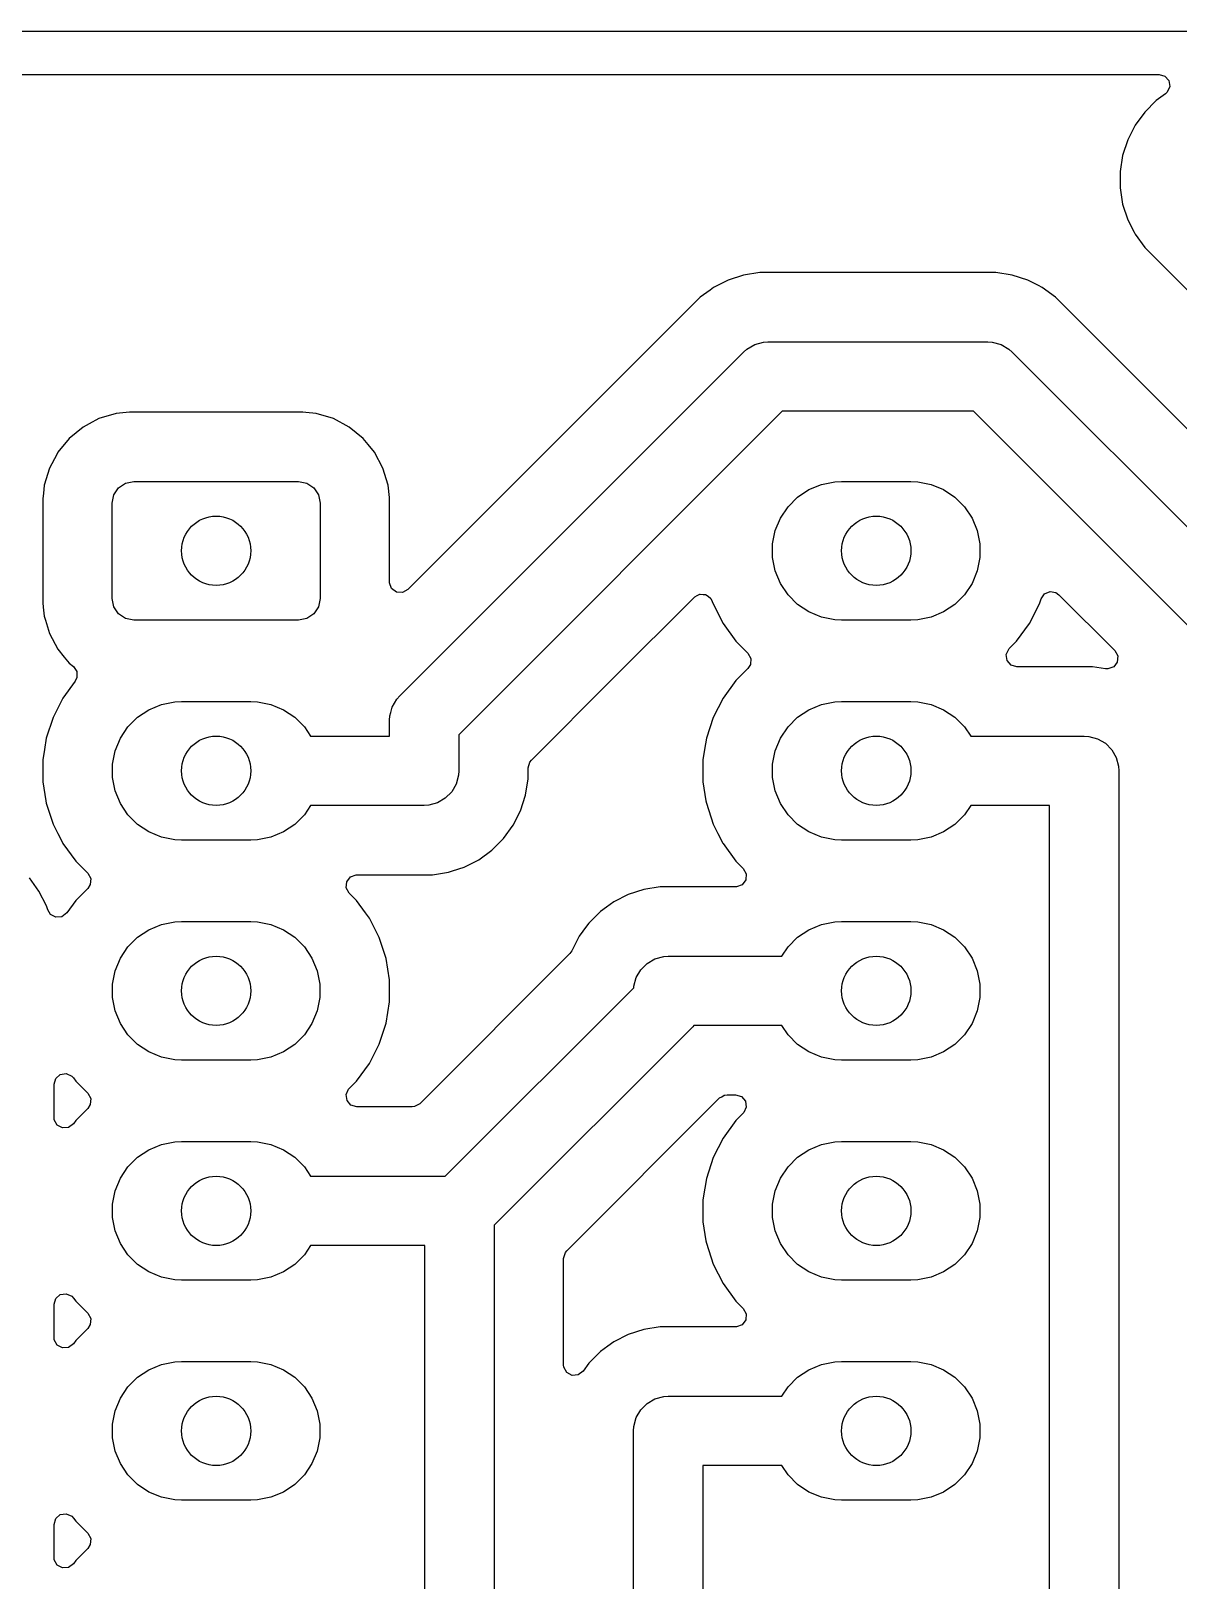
# Model space of a CAD drawing. Extents: x 44.5 to 133, y -119 to -55.5.
# Drawn here: x 88.74 to 101.98, y -73.39 to -55.5 of the extents above; entities that cross this region are included whole.
import ezdxf

# ---------------------------------------------------------------- set-up
doc = ezdxf.new("R2010")
doc.units = 0
doc.layers.add('BLACK', color=7, linetype='CONTINUOUS')

msp = doc.modelspace()

# ---------------------------------------------------------------- linework, layer by layer
at = {"layer": 'BLACK', "linetype": 'CONTINUOUS'}
for p, q in [((44.5, -55.5), (133, -55.5)), ((80.068025, -56.0005), (101.765898, -56.0005)), ((101.765898, -56.0005), (101.832937, -56.020185)), ((101.832937, -56.020185), (101.878692, -56.072989)), ((101.888636, -56.142147), (101.859611, -56.205703)), ((101.878692, -56.072989), (101.888636, -56.142147)), ((101.733223, -56.301512), (101.599612, -56.435123)), ((101.838784, -56.224818), (101.733223, -56.301512)), ((101.859611, -56.205703), (101.838784, -56.224818)), ((101.599612, -56.435123), (101.48854, -56.588)), ((101.48854, -56.588), (101.402754, -56.756363)), ((101.402754, -56.756363), (101.344359, -56.936081)), ((101.344359, -56.936081), (101.3148, -57.122713)), ((101.3148, -57.122713), (101.3148, -57.311686)), ((101.3148, -57.311686), (101.344359, -57.498318)), ((101.344359, -57.498318), (101.402754, -57.678036)), ((101.402754, -57.678036), (101.476896, -57.823547)), ((101.476896, -57.823547), (101.48854, -57.846399)), ((101.48854, -57.846399), (101.59961, -57.999274)), ((101.59961, -57.999274), (101.599611, -57.999275)), ((101.599611, -57.999275), (101.599612, -57.999276)), ((101.599612, -57.999276), (104.401681, -60.801344)), ((96.968681, -58.318259), (96.788963, -58.376654)), ((97.155314, -58.2887), (96.968681, -58.318259)), ((97.155319, -58.2887), (97.155314, -58.2887)), ((97.344282, -58.2887), (97.155319, -58.2887)), ((99.882381, -58.2887), (97.344282, -58.2887)), ((99.882386, -58.2887), (99.882381, -58.2887)), ((100.069018, -58.318259), (99.882386, -58.2887)), ((100.248736, -58.376654), (100.069018, -58.318259)), ((96.581517, -58.490836), (96.467727, -58.57351)), ((96.6206, -58.46244), (96.581517, -58.490836)), ((96.788963, -58.376654), (96.6206, -58.46244)), ((100.372026, -58.439474), (100.248736, -58.376654)), ((100.417099, -58.46244), (100.372026, -58.439474)), ((100.569974, -58.57351), (100.417099, -58.46244)), ((96.467724, -58.573512), (93.092181, -61.949055)), ((96.467725, -58.573512), (96.467724, -58.573512)), ((96.467727, -58.57351), (96.467725, -58.573512)), ((100.569976, -58.573512), (100.569974, -58.57351)), ((104.226319, -62.229855), (100.569976, -58.573512)), ((92.998857, -63.174457), (96.966957, -59.206357)), ((96.966957, -59.206357), (97.006295, -59.171859)), ((97.006295, -59.171859), (97.096726, -59.119648)), ((97.096726, -59.119648), (97.19759, -59.092622)), ((97.19759, -59.092622), (97.2498, -59.0892)), ((97.2498, -59.0892), (99.7879, -59.0892)), ((99.7879, -59.0892), (99.84011, -59.092622)), ((99.84011, -59.092622), (99.940974, -59.119648)), ((99.940974, -59.119648), (100.031405, -59.171859)), ((100.031405, -59.171859), (100.070743, -59.206357)), ((100.070743, -59.206357), (105.626543, -64.762157)), ((89.724067, -59.914699), (89.526043, -59.974769)), ((89.840298, -59.903251), (89.724067, -59.914699)), ((89.878392, -59.8995), (89.840298, -59.903251)), ((91.881608, -59.8995), (89.878392, -59.8995)), ((91.916805, -59.902966), (91.881608, -59.8995)), ((92.035934, -59.914699), (91.916805, -59.902966)), ((92.035934, -59.9147), (92.035932, -59.914699)), ((92.035932, -59.914699), (92.035934, -59.914699)), ((92.233954, -59.974768), (92.035934, -59.9147)), ((97.415486, -59.8892), (93.6817, -63.622986)), ((99.622214, -59.8892), (97.415486, -59.8892)), ((104.9437, -65.210686), (99.622214, -59.8892)), ((89.343547, -60.072317), (89.183589, -60.203589)), ((89.343548, -60.072316), (89.343547, -60.072317)), ((89.34355, -60.072315), (89.343548, -60.072316)), ((89.415898, -60.033643), (89.34355, -60.072315)), ((89.526043, -59.974769), (89.415898, -60.033643)), ((92.41645, -60.072315), (92.233954, -59.974768)), ((92.416453, -60.072317), (92.41645, -60.072315)), ((92.57641, -60.203589), (92.416452, -60.072317)), ((92.416452, -60.072317), (92.416453, -60.072317)), ((89.183589, -60.203589), (89.052317, -60.363547)), ((92.633647, -60.273334), (92.57641, -60.203589)), ((92.707685, -60.36355), (92.633647, -60.273334)), ((89.039538, -60.387454), (88.954769, -60.546043)), ((89.052315, -60.36355), (89.039538, -60.387454)), ((89.052317, -60.363547), (89.052315, -60.36355)), ((92.805232, -60.546046), (92.707685, -60.36355)), ((88.954769, -60.546043), (88.894699, -60.744067)), ((92.8653, -60.744066), (92.805232, -60.546046)), ((88.894699, -60.744067), (88.885481, -60.837663)), ((89.69903, -60.854329), (89.753223, -60.773223)), ((89.753223, -60.773223), (89.834329, -60.71903)), ((89.834329, -60.71903), (89.93, -60.7)), ((89.93, -60.7), (91.83, -60.7)), ((91.83, -60.7), (91.925671, -60.71903)), ((91.925671, -60.71903), (92.006777, -60.773223)), ((92.006777, -60.773223), (92.06097, -60.854329)), ((92.879241, -60.885616), (92.8653, -60.744066)), ((97.592485, -60.881592), (97.722883, -60.794463)), ((97.722883, -60.794463), (97.867772, -60.734448)), ((97.867772, -60.734448), (98.021586, -60.703852)), ((98.021586, -60.703852), (98.1, -60.7)), ((98.1, -60.7), (98.9, -60.7)), ((98.9, -60.7), (98.978414, -60.703852)), ((98.978414, -60.703852), (99.132228, -60.734448)), ((99.132228, -60.734448), (99.277117, -60.794463)), ((99.277117, -60.794463), (99.407515, -60.881592)), ((88.885481, -60.837663), (88.8795, -60.898392)), ((88.8795, -60.898392), (88.8795, -62.101608)), ((89.68, -60.95), (89.69903, -60.854329)), ((89.68, -62.05), (89.68, -60.95)), ((92.06097, -60.854329), (92.08, -60.95)), ((92.08, -60.95), (92.08, -62.05)), ((92.8805, -60.898395), (92.879241, -60.885616)), ((92.8805, -61.861374), (92.8805, -60.898395)), ((97.394463, -61.122883), (97.481592, -60.992485)), ((97.481592, -60.992485), (97.592485, -60.881592)), ((99.407515, -60.881592), (99.518408, -60.992485)), ((99.518408, -60.992485), (99.605537, -61.122883)), ((97.334448, -61.267772), (97.394463, -61.122883)), ((99.605537, -61.122883), (99.665552, -61.267772)), ((97.303852, -61.421586), (97.334448, -61.267772)), ((99.665552, -61.267772), (99.696148, -61.421586)), ((97.303852, -61.578414), (97.303852, -61.421586)), ((99.696148, -61.421586), (99.696148, -61.578414)), ((97.334448, -61.732228), (97.303852, -61.578414)), ((99.696148, -61.578414), (99.665552, -61.732228)), ((92.880816, -61.87022), (92.8805, -61.861374)), ((92.905233, -61.935684), (92.880816, -61.87022)), ((97.394463, -61.877117), (97.334448, -61.732228)), ((97.481592, -62.007515), (97.394463, -61.877117)), ((99.605537, -61.877117), (99.518408, -62.007515)), ((99.665552, -61.732228), (99.605537, -61.877117)), ((89.69903, -62.145671), (89.68, -62.05)), ((92.08, -62.05), (92.06097, -62.145671)), ((92.961166, -61.977556), (92.905233, -61.935684)), ((93.030858, -61.98254), (92.961166, -61.977556)), ((93.092181, -61.949055), (93.030858, -61.98254)), ((95.456844, -62.979919), (96.401486, -62.035276)), ((96.401486, -62.035276), (96.403896, -62.03396)), ((96.403896, -62.03396), (96.405317, -62.031605)), ((96.405317, -62.031605), (96.434386, -62.017311)), ((96.434386, -62.017311), (96.462807, -62.001793)), ((96.462807, -62.001793), (96.465549, -62.001989)), ((96.465549, -62.001989), (96.468017, -62.000776)), ((96.468017, -62.000776), (96.500182, -62.004465)), ((96.500182, -62.004465), (96.532499, -62.006777)), ((96.532499, -62.006777), (96.534701, -62.008425)), ((96.534701, -62.008425), (96.537432, -62.008739)), ((96.537432, -62.008739), (96.5625, -62.029236)), ((96.5625, -62.029236), (96.588432, -62.048649)), ((96.588432, -62.048649), (96.590043, -62.051757)), ((96.590043, -62.051757), (96.591522, -62.052966)), ((96.591522, -62.052966), (96.607095, -62.084638)), ((96.607095, -62.084638), (96.616759, -62.11438)), ((97.592485, -62.118408), (97.481592, -62.007515)), ((99.518408, -62.007515), (99.407515, -62.118408)), ((100.383241, -62.114379), (100.402148, -62.056186)), ((100.402148, -62.056186), (100.441585, -61.998512)), ((100.441585, -61.998512), (100.505943, -61.971313)), ((100.505943, -61.971313), (100.57479, -61.983227)), ((100.57479, -61.983227), (100.60776, -62.006824)), ((100.60776, -62.006824), (101.254185, -62.653249)), ((88.8795, -62.101608), (88.884266, -62.15)), ((88.884266, -62.15), (88.894699, -62.255932)), ((88.894699, -62.255932), (88.90839, -62.301066)), ((89.753223, -62.226777), (89.69903, -62.145671)), ((89.834329, -62.28097), (89.753223, -62.226777)), ((92.006777, -62.226777), (91.925671, -62.28097)), ((92.06097, -62.145671), (92.006777, -62.226777)), ((96.616759, -62.11438), (96.731132, -62.338848)), ((97.722883, -62.205537), (97.592485, -62.118408)), ((97.867772, -62.265552), (97.722883, -62.205537)), ((98.021586, -62.296148), (97.867772, -62.265552)), ((99.132228, -62.265552), (98.978414, -62.296148)), ((99.277117, -62.205537), (99.132228, -62.265552)), ((99.407515, -62.118408), (99.277117, -62.205537)), ((100.26887, -62.338845), (100.383241, -62.114379)), ((88.90839, -62.301066), (88.954768, -62.453954)), ((89.93, -62.3), (89.834329, -62.28097)), ((91.83, -62.3), (89.93, -62.3)), ((91.925671, -62.28097), (91.83, -62.3)), ((96.731132, -62.338848), (96.879201, -62.542649)), ((98.1, -62.3), (98.021586, -62.296148)), ((98.9, -62.3), (98.1, -62.3)), ((98.978414, -62.296148), (98.9, -62.3)), ((100.120793, -62.542656), (100.26887, -62.338845)), ((88.954768, -62.453954), (89.052315, -62.63645)), ((96.879201, -62.542649), (96.879205, -62.542654)), ((96.879205, -62.542654), (97.01887, -62.682319)), ((100.03563, -62.627819), (100.077488, -62.585961)), ((100.077488, -62.585961), (100.120793, -62.542656)), ((89.052315, -62.63645), (89.126353, -62.726666)), ((89.126353, -62.726666), (89.18359, -62.79641)), ((89.18359, -62.79641), (89.232049, -62.83618)), ((97.01887, -62.682319), (97.052355, -62.743642)), ((97.052355, -62.743642), (97.047371, -62.813334)), ((100.000573, -62.697853), (100.029598, -62.634297)), ((100.010517, -62.767011), (100.000573, -62.697853)), ((100.056272, -62.819815), (100.010517, -62.767011)), ((100.029598, -62.634297), (100.03563, -62.627819)), ((101.282686, -62.784264), (101.240814, -62.840197)), ((101.254185, -62.653249), (101.28767, -62.714572)), ((101.28767, -62.714572), (101.282686, -62.784264)), ((89.232049, -62.83618), (89.271383, -62.893926)), ((89.273254, -62.96377), (89.253703, -63.004918)), ((89.271383, -62.893926), (89.273254, -62.96377)), ((94.518519, -63.918244), (95.456844, -62.979919)), ((97.01887, -62.857681), (96.879205, -62.997345)), ((97.047371, -62.813334), (97.01887, -62.857681)), ((100.123311, -62.8395), (100.056272, -62.819815)), ((100.996181, -62.8395), (100.123311, -62.8395)), ((100.996186, -62.8395), (100.996181, -62.8395)), ((101.147106, -62.863403), (100.996186, -62.8395)), ((101.17535, -62.864614), (101.147106, -62.863403)), ((101.240814, -62.840197), (101.17535, -62.864614)), ((89.253703, -63.004918), (89.111129, -63.201155)), ((96.879201, -62.99735), (96.731132, -63.201151)), ((96.879205, -62.997345), (96.879201, -62.99735)), ((89.111129, -63.201155), (88.99676, -63.425616)), ((89.972485, -63.421592), (90.102883, -63.334463)), ((90.102883, -63.334463), (90.247772, -63.274448)), ((90.247772, -63.274448), (90.401586, -63.243852)), ((90.401586, -63.243852), (90.48, -63.24)), ((90.48, -63.24), (91.28, -63.24)), ((91.28, -63.24), (91.358414, -63.243852)), ((91.358414, -63.243852), (91.512228, -63.274448)), ((91.512228, -63.274448), (91.657117, -63.334463)), ((91.657117, -63.334463), (91.787515, -63.421592)), ((92.895116, -63.36779), (92.912148, -63.304226)), ((92.912148, -63.304226), (92.964359, -63.213795)), ((92.964359, -63.213795), (92.998857, -63.174457)), ((96.731132, -63.201151), (96.61676, -63.425616)), ((97.592485, -63.421592), (97.722883, -63.334463)), ((97.722883, -63.334463), (97.867772, -63.274448)), ((97.867772, -63.274448), (98.021586, -63.243852)), ((98.021586, -63.243852), (98.1, -63.24)), ((98.1, -63.24), (98.9, -63.24)), ((98.9, -63.24), (98.978414, -63.243852)), ((98.978414, -63.243852), (99.132228, -63.274448)), ((99.132228, -63.274448), (99.277117, -63.334463)), ((99.277117, -63.334463), (99.407515, -63.421592)), ((88.99676, -63.425616), (88.91891, -63.665214)), ((89.861592, -63.532485), (89.972485, -63.421592)), ((91.787515, -63.421592), (91.898408, -63.532485)), ((92.8817, -63.4573), (92.885122, -63.40509)), ((92.8817, -63.64), (92.8817, -63.4573)), ((92.885122, -63.40509), (92.895116, -63.36779)), ((96.61676, -63.425616), (96.53891, -63.665214)), ((97.481592, -63.532485), (97.592485, -63.421592)), ((99.407515, -63.421592), (99.518408, -63.532485)), ((88.91891, -63.665214), (88.898388, -63.794785)), ((89.714448, -63.807772), (89.774463, -63.662883)), ((89.774463, -63.662883), (89.861592, -63.532485)), ((91.898408, -63.532485), (91.970247, -63.64)), ((91.970247, -63.64), (92.8817, -63.64)), ((93.6817, -63.622986), (93.6817, -64.04)), ((96.53891, -63.665214), (96.518388, -63.794785)), ((97.334448, -63.807772), (97.394463, -63.662883)), ((97.394463, -63.662883), (97.481592, -63.532485)), ((99.518408, -63.532485), (99.590247, -63.64)), ((99.590247, -63.64), (100.9017, -63.64)), ((100.9017, -63.64), (100.95391, -63.643422)), ((100.95391, -63.643422), (101.054773, -63.670448)), ((101.054773, -63.670448), (101.145205, -63.722659)), ((88.898388, -63.794785), (88.8795, -63.914038)), ((89.683852, -63.961586), (89.714448, -63.807772)), ((96.518388, -63.794785), (96.4995, -63.914038)), ((97.303852, -63.961586), (97.334448, -63.807772)), ((101.145205, -63.722659), (101.219041, -63.796495)), ((101.219041, -63.796495), (101.271252, -63.886927)), ((88.8795, -63.914038), (88.8795, -64.165962)), ((89.683852, -64.118414), (89.683852, -63.961586)), ((93.6817, -64.04), (93.678278, -64.09221)), ((94.4822, -64.005925), (94.501885, -63.938886)), ((94.4822, -64.134486), (94.4822, -64.005925)), ((94.501885, -63.938886), (94.518519, -63.918244)), ((96.4995, -63.914038), (96.4995, -64.165962)), ((97.303852, -64.118414), (97.303852, -63.961586)), ((101.271252, -63.886927), (101.298278, -63.98779)), ((101.298278, -63.98779), (101.3017, -64.04)), ((101.3017, -64.04), (101.3017, -76.74)), ((88.8795, -64.165962), (88.91429, -64.385616)), ((89.714448, -64.272228), (89.683852, -64.118414)), ((93.651252, -64.193073), (93.599041, -64.283505)), ((93.678278, -64.09221), (93.651252, -64.193073)), ((94.45264, -64.321118), (94.4822, -64.134486)), ((96.4995, -64.165962), (96.53429, -64.385616)), ((97.334448, -64.272228), (97.303852, -64.118414)), ((88.91429, -64.385616), (88.91891, -64.414785)), ((89.774463, -64.417117), (89.714448, -64.272228)), ((93.434773, -64.409552), (93.33391, -64.436578)), ((93.525205, -64.357341), (93.434773, -64.409552)), ((93.599041, -64.283505), (93.525205, -64.357341)), ((94.394247, -64.500832), (94.45264, -64.321118)), ((96.53429, -64.385616), (96.53891, -64.414785)), ((97.394463, -64.417117), (97.334448, -64.272228)), ((88.91891, -64.414785), (88.99676, -64.654383)), ((89.861592, -64.547515), (89.774463, -64.417117)), ((89.972485, -64.658408), (89.861592, -64.547515)), ((91.898408, -64.547515), (91.787515, -64.658408)), ((91.970247, -64.44), (91.898408, -64.547515)), ((93.2817, -64.44), (91.970247, -64.44)), ((93.33391, -64.436578), (93.2817, -64.44)), ((94.30846, -64.669199), (94.394247, -64.500832)), ((96.53891, -64.414785), (96.61676, -64.654383)), ((97.481592, -64.547515), (97.394463, -64.417117)), ((97.592485, -64.658408), (97.481592, -64.547515)), ((99.518408, -64.547515), (99.407515, -64.658408)), ((99.590247, -64.44), (99.518408, -64.547515)), ((100.5017, -64.44), (99.590247, -64.44)), ((100.5017, -76.34), (100.5017, -64.44)), ((88.99676, -64.654383), (89.052553, -64.763881)), ((89.052553, -64.763881), (89.108929, -64.874526)), ((90.102883, -64.745537), (89.972485, -64.658408)), ((90.247772, -64.805552), (90.102883, -64.745537)), ((91.657117, -64.745537), (91.512228, -64.805552)), ((91.787515, -64.658408), (91.657117, -64.745537)), ((94.19739, -64.822073), (94.30846, -64.669199)), ((96.61676, -64.654383), (96.672553, -64.763881)), ((96.672553, -64.763881), (96.728929, -64.874526)), ((97.722883, -64.745537), (97.592485, -64.658408)), ((97.867772, -64.805552), (97.722883, -64.745537)), ((99.277117, -64.745537), (99.132228, -64.805552)), ((99.407515, -64.658408), (99.277117, -64.745537)), ((89.108929, -64.874526), (89.111132, -64.878848)), ((89.111132, -64.878848), (89.259201, -65.082649)), ((90.401586, -64.836148), (90.247772, -64.805552)), ((90.48, -64.84), (90.401586, -64.836148)), ((91.28, -64.84), (90.48, -64.84)), ((91.358414, -64.836148), (91.28, -64.84)), ((91.512228, -64.805552), (91.358414, -64.836148)), ((94.063773, -64.95569), (94.19739, -64.822073)), ((96.728929, -64.874526), (96.731132, -64.878848)), ((96.731132, -64.878848), (96.879201, -65.082649)), ((98.021586, -64.836148), (97.867772, -64.805552)), ((98.1, -64.84), (98.021586, -64.836148)), ((98.9, -64.84), (98.1, -64.84)), ((98.978414, -64.836148), (98.9, -64.84)), ((99.132228, -64.805552), (98.978414, -64.836148)), ((89.259201, -65.082649), (89.259205, -65.082654)), ((89.259205, -65.082654), (89.39887, -65.222319)), ((93.742532, -65.152547), (93.910899, -65.06676)), ((93.910899, -65.06676), (94.063773, -64.95569)), ((96.879201, -65.082649), (96.879205, -65.082654)), ((96.879205, -65.082654), (96.96437, -65.167819)), ((88.83456, -65.429401), (88.72349, -65.276527)), ((89.39887, -65.222319), (89.432355, -65.283642)), ((89.432355, -65.283642), (89.427371, -65.353334)), ((92.387129, -65.321166), (92.429001, -65.265233)), ((92.429001, -65.265233), (92.494465, -65.240816)), ((92.494465, -65.240816), (92.503311, -65.2405)), ((92.503311, -65.2405), (93.376186, -65.2405)), ((93.376186, -65.2405), (93.562818, -65.21094)), ((93.562818, -65.21094), (93.609512, -65.195768)), ((93.609512, -65.195768), (93.742532, -65.152547)), ((96.992871, -65.298834), (96.950999, -65.354767)), ((96.96437, -65.167819), (96.997855, -65.229142)), ((96.997855, -65.229142), (96.992871, -65.298834)), ((88.920347, -65.597768), (88.83456, -65.429401)), ((89.39887, -65.397681), (89.259205, -65.537345)), ((89.427371, -65.353334), (89.39887, -65.397681)), ((92.382145, -65.390858), (92.387129, -65.321166)), ((92.41563, -65.452181), (92.382145, -65.390858)), ((92.500794, -65.537345), (92.41563, -65.452181)), ((95.637463, -65.467454), (95.4691, -65.55324)), ((95.817181, -65.409059), (95.637463, -65.467454)), ((96.003814, -65.3795), (95.817181, -65.409059)), ((96.876689, -65.3795), (96.003814, -65.3795)), ((96.885535, -65.379184), (96.876689, -65.3795)), ((96.950999, -65.354767), (96.885535, -65.379184)), ((88.936291, -65.646838), (88.920347, -65.597768)), ((88.967801, -65.697444), (88.936291, -65.646838)), ((89.259205, -65.537345), (89.154539, -65.681406)), ((92.500798, -65.53735), (92.500794, -65.537345)), ((92.60546, -65.681406), (92.500798, -65.53735)), ((95.316224, -65.664312), (95.182612, -65.797924)), ((95.316225, -65.664312), (95.316224, -65.664312)), ((95.316227, -65.66431), (95.316225, -65.664312)), ((95.384951, -65.614379), (95.316227, -65.66431)), ((95.4691, -65.55324), (95.384951, -65.614379)), ((89.029595, -65.73005), (88.967801, -65.697444)), ((89.099209, -65.724071), (89.029595, -65.73005)), ((89.154539, -65.681406), (89.099209, -65.724071)), ((90.102883, -65.874463), (90.247772, -65.814448)), ((90.247772, -65.814448), (90.401586, -65.783852)), ((90.401586, -65.783852), (90.48, -65.78)), ((90.48, -65.78), (91.28, -65.78)), ((91.28, -65.78), (91.358414, -65.783852)), ((91.358414, -65.783852), (91.512228, -65.814448)), ((91.512228, -65.814448), (91.657117, -65.874463)), ((92.64887, -65.741155), (92.60546, -65.681406)), ((92.696196, -65.834038), (92.64887, -65.741155)), ((92.763239, -65.965616), (92.696196, -65.834038)), ((95.156374, -65.834038), (95.07154, -65.9508)), ((95.18261, -65.797927), (95.156374, -65.834038)), ((95.182612, -65.797925), (95.18261, -65.797927)), ((95.182612, -65.797924), (95.182612, -65.797925)), ((97.722883, -65.874463), (97.867772, -65.814448)), ((97.867772, -65.814448), (98.021586, -65.783852)), ((98.021586, -65.783852), (98.1, -65.78)), ((98.1, -65.78), (98.9, -65.78)), ((98.9, -65.78), (98.978414, -65.783852)), ((98.978414, -65.783852), (99.132228, -65.814448)), ((99.132228, -65.814448), (99.277117, -65.874463)), ((89.861592, -66.072485), (89.972485, -65.961592)), ((89.972485, -65.961592), (90.102883, -65.874463)), ((91.657117, -65.874463), (91.787515, -65.961592)), ((91.787515, -65.961592), (91.898408, -66.072485)), ((92.763239, -65.965618), (92.763239, -65.965616)), ((92.763241, -65.965621), (92.763239, -65.965618)), ((92.84109, -66.205215), (92.763241, -65.965621)), ((95.07154, -65.9508), (94.986239, -66.118213)), ((97.481592, -66.072485), (97.592485, -65.961592)), ((97.592485, -65.961592), (97.722883, -65.874463)), ((99.277117, -65.874463), (99.407515, -65.961592)), ((99.407515, -65.961592), (99.518408, -66.072485)), ((89.714448, -66.347772), (89.774463, -66.202883)), ((89.774463, -66.202883), (89.861592, -66.072485)), ((91.898408, -66.072485), (91.985537, -66.202883)), ((91.985537, -66.202883), (92.045552, -66.347772)), ((94.963435, -66.149599), (93.229855, -67.883181)), ((94.986239, -66.118213), (94.963435, -66.149599)), ((95.945227, -66.210448), (96.04609, -66.183422)), ((96.04609, -66.183422), (96.0983, -66.18)), ((96.0983, -66.18), (97.409753, -66.18)), ((97.409753, -66.18), (97.481592, -66.072485)), ((99.518408, -66.072485), (99.605537, -66.202883)), ((99.605537, -66.202883), (99.665552, -66.347772)), ((89.683852, -66.501586), (89.714448, -66.347772)), ((92.045552, -66.347772), (92.076148, -66.501586)), ((92.8805, -66.454038), (92.84109, -66.205215)), ((95.728748, -66.426927), (95.780959, -66.336495)), ((95.780959, -66.336495), (95.854795, -66.262659)), ((95.854795, -66.262659), (95.945227, -66.210448)), ((99.665552, -66.347772), (99.696148, -66.501586)), ((89.683852, -66.658414), (89.683852, -66.501586)), ((92.076148, -66.501586), (92.076148, -66.658414)), ((92.8805, -66.705962), (92.8805, -66.454038)), ((93.525114, -68.72), (95.700627, -66.544486)), ((95.700627, -66.544486), (95.701722, -66.52779)), ((95.701722, -66.52779), (95.728748, -66.426927)), ((99.696148, -66.501586), (99.696148, -66.658414)), ((89.714448, -66.812228), (89.683852, -66.658414)), ((92.076148, -66.658414), (92.045552, -66.812228)), ((92.84109, -66.954785), (92.8805, -66.705962)), ((99.696148, -66.658414), (99.665552, -66.812228)), ((89.774463, -66.957117), (89.714448, -66.812228)), ((92.045552, -66.812228), (91.985537, -66.957117)), ((99.665552, -66.812228), (99.605537, -66.957117)), ((89.861592, -67.087515), (89.774463, -66.957117)), ((89.972485, -67.198408), (89.861592, -67.087515)), ((91.898408, -67.087515), (91.787515, -67.198408)), ((91.985537, -66.957117), (91.898408, -67.087515)), ((92.763241, -67.194379), (92.84109, -66.954785)), ((96.381143, -66.995343), (94.0908, -69.285686)), ((96.394598, -66.98), (96.381143, -66.995343)), ((97.409753, -66.98), (96.394598, -66.98)), ((97.481592, -67.087515), (97.409753, -66.98)), ((97.592485, -67.198408), (97.481592, -67.087515)), ((99.518408, -67.087515), (99.407515, -67.198408)), ((99.605537, -66.957117), (99.518408, -67.087515)), ((90.102883, -67.285537), (89.972485, -67.198408)), ((91.787515, -67.198408), (91.657117, -67.285537)), ((92.64887, -67.418845), (92.763241, -67.194379)), ((97.722883, -67.285537), (97.592485, -67.198408)), ((99.407515, -67.198408), (99.277117, -67.285537)), ((90.247772, -67.345552), (90.102883, -67.285537)), ((90.401586, -67.376148), (90.247772, -67.345552)), ((90.48, -67.38), (90.401586, -67.376148)), ((91.28, -67.38), (90.48, -67.38)), ((91.358414, -67.376148), (91.28, -67.38)), ((91.512228, -67.345552), (91.358414, -67.376148)), ((91.657117, -67.285537), (91.512228, -67.345552)), ((92.500793, -67.622656), (92.64887, -67.418845)), ((97.867772, -67.345552), (97.722883, -67.285537)), ((98.021586, -67.376148), (97.867772, -67.345552)), ((98.1, -67.38), (98.021586, -67.376148)), ((98.9, -67.38), (98.1, -67.38)), ((98.978414, -67.376148), (98.9, -67.38)), ((99.132228, -67.345552), (98.978414, -67.376148)), ((99.277117, -67.285537), (99.132228, -67.345552)), ((89.0083, -67.658945), (89.027985, -67.591906)), ((89.027985, -67.591906), (89.080789, -67.546151)), ((89.080789, -67.546151), (89.149947, -67.536207)), ((89.149947, -67.536207), (89.213503, -67.565232)), ((89.213503, -67.565232), (89.232619, -67.586061)), ((89.232619, -67.586061), (89.259203, -67.622652)), ((89.259203, -67.622652), (89.39887, -67.762319)), ((92.457488, -67.665961), (92.500793, -67.622656)), ((89.0083, -68.041054), (89.0083, -67.658945)), ((89.39887, -67.762319), (89.432355, -67.823642)), ((92.380573, -67.777853), (92.409598, -67.714297)), ((92.390517, -67.847011), (92.380573, -67.777853)), ((92.409598, -67.714297), (92.41563, -67.707819)), ((92.41563, -67.707819), (92.457488, -67.665961)), ((96.691745, -67.816819), (96.718672, -67.802115)), ((96.718672, -67.802115), (96.744491, -67.785523)), ((96.744491, -67.785523), (96.750691, -67.784631)), ((96.750691, -67.784631), (96.753068, -67.783334)), ((96.753068, -67.783334), (96.779426, -67.7805)), ((96.779426, -67.7805), (96.876689, -67.7805)), ((96.876689, -67.7805), (96.943728, -67.800185)), ((96.943728, -67.800185), (96.989483, -67.852989)), ((89.39887, -67.937681), (89.259205, -68.077345)), ((89.427371, -67.893334), (89.39887, -67.937681)), ((89.432355, -67.823642), (89.427371, -67.893334)), ((92.436272, -67.899815), (92.390517, -67.847011)), ((92.503311, -67.9195), (92.436272, -67.899815)), ((93.142174, -67.9195), (92.503311, -67.9195)), ((93.168532, -67.916666), (93.142174, -67.9195)), ((93.229855, -67.883181), (93.168532, -67.916666)), ((94.927619, -69.580945), (96.691745, -67.816819)), ((96.96437, -67.992181), (96.879205, -68.077345)), ((96.970402, -67.985703), (96.96437, -67.992181)), ((96.999427, -67.922147), (96.970402, -67.985703)), ((96.989483, -67.852989), (96.999427, -67.922147)), ((89.011522, -68.069139), (89.0083, -68.041054)), ((89.04588, -68.129978), (89.011522, -68.069139)), ((89.107674, -68.162584), (89.04588, -68.129978)), ((89.177288, -68.156605), (89.107674, -68.162584)), ((89.232618, -68.11394), (89.177288, -68.156605)), ((89.259205, -68.077345), (89.232618, -68.11394)), ((96.879201, -68.07735), (96.731132, -68.281151)), ((96.879205, -68.077345), (96.879201, -68.07735)), ((90.247772, -68.354448), (90.401586, -68.323852)), ((90.401586, -68.323852), (90.48, -68.32)), ((90.48, -68.32), (91.28, -68.32)), ((91.28, -68.32), (91.358414, -68.323852)), ((91.358414, -68.323852), (91.512228, -68.354448)), ((96.731132, -68.281151), (96.61676, -68.505616)), ((97.867772, -68.354448), (98.021586, -68.323852)), ((98.021586, -68.323852), (98.1, -68.32)), ((98.1, -68.32), (98.9, -68.32)), ((98.9, -68.32), (98.978414, -68.323852)), ((98.978414, -68.323852), (99.132228, -68.354448)), ((89.861592, -68.612485), (89.972485, -68.501592)), ((89.972485, -68.501592), (90.102883, -68.414463)), ((90.102883, -68.414463), (90.247772, -68.354448)), ((91.512228, -68.354448), (91.657117, -68.414463)), ((91.657117, -68.414463), (91.787515, -68.501592)), ((91.787515, -68.501592), (91.898408, -68.612485)), ((96.61676, -68.505616), (96.53891, -68.745214)), ((97.481592, -68.612485), (97.592485, -68.501592)), ((97.592485, -68.501592), (97.722883, -68.414463)), ((97.722883, -68.414463), (97.867772, -68.354448)), ((99.132228, -68.354448), (99.277117, -68.414463)), ((99.277117, -68.414463), (99.407515, -68.501592)), ((99.407515, -68.501592), (99.518408, -68.612485)), ((89.774463, -68.742883), (89.861592, -68.612485)), ((91.898408, -68.612485), (91.970247, -68.72)), ((97.394463, -68.742883), (97.481592, -68.612485)), ((99.518408, -68.612485), (99.605537, -68.742883)), ((89.714448, -68.887772), (89.774463, -68.742883)), ((91.970247, -68.72), (93.525114, -68.72)), ((96.520855, -68.859207), (96.4995, -68.994038)), ((96.53891, -68.745214), (96.520855, -68.859207)), ((97.334448, -68.887772), (97.394463, -68.742883)), ((99.605537, -68.742883), (99.665552, -68.887772)), ((89.683852, -69.041586), (89.714448, -68.887772)), ((89.683852, -69.198414), (89.683852, -69.041586)), ((96.4995, -68.994038), (96.4995, -69.245962)), ((97.303852, -69.041586), (97.334448, -68.887772)), ((97.303852, -69.198414), (97.303852, -69.041586)), ((99.665552, -68.887772), (99.696148, -69.041586)), ((99.696148, -69.041586), (99.696148, -69.198414)), ((89.714448, -69.352228), (89.683852, -69.198414)), ((97.334448, -69.352228), (97.303852, -69.198414)), ((99.696148, -69.198414), (99.665552, -69.352228)), ((89.774463, -69.497117), (89.714448, -69.352228)), ((94.0908, -69.285686), (94.0908, -81.8322)), ((96.4995, -69.245962), (96.53429, -69.465616)), ((97.394463, -69.497117), (97.334448, -69.352228)), ((99.665552, -69.352228), (99.605537, -69.497117)), ((89.861592, -69.627515), (89.774463, -69.497117)), ((91.970247, -69.52), (91.898408, -69.627515)), ((93.2908, -69.52), (91.970247, -69.52)), ((93.2908, -81.8322), (93.2908, -69.52)), ((94.8913, -69.668626), (94.910985, -69.601587)), ((94.910985, -69.601587), (94.927619, -69.580945)), ((96.53429, -69.465616), (96.53891, -69.494785)), ((96.53891, -69.494785), (96.61676, -69.734383)), ((97.481592, -69.627515), (97.394463, -69.497117)), ((99.605537, -69.497117), (99.518408, -69.627515)), ((89.972485, -69.738408), (89.861592, -69.627515)), ((90.102883, -69.825537), (89.972485, -69.738408)), ((91.787515, -69.738408), (91.657117, -69.825537)), ((91.898408, -69.627515), (91.787515, -69.738408)), ((94.8913, -70.897247), (94.8913, -69.668626)), ((96.61676, -69.734383), (96.731132, -69.958848)), ((97.592485, -69.738408), (97.481592, -69.627515)), ((97.722883, -69.825537), (97.592485, -69.738408)), ((99.407515, -69.738408), (99.277117, -69.825537)), ((99.518408, -69.627515), (99.407515, -69.738408)), ((90.247772, -69.885552), (90.102883, -69.825537)), ((90.401586, -69.916148), (90.247772, -69.885552)), ((90.48, -69.92), (90.401586, -69.916148)), ((91.28, -69.92), (90.48, -69.92)), ((91.358414, -69.916148), (91.28, -69.92)), ((91.512228, -69.885552), (91.358414, -69.916148)), ((91.657117, -69.825537), (91.512228, -69.885552)), ((96.731132, -69.958848), (96.879201, -70.162649)), ((97.867772, -69.885552), (97.722883, -69.825537)), ((98.021586, -69.916148), (97.867772, -69.885552)), ((98.1, -69.92), (98.021586, -69.916148)), ((98.9, -69.92), (98.1, -69.92)), ((98.978414, -69.916148), (98.9, -69.92)), ((99.132228, -69.885552), (98.978414, -69.916148)), ((99.277117, -69.825537), (99.132228, -69.885552)), ((89.0083, -70.198945), (89.027985, -70.131906)), ((89.027985, -70.131906), (89.080789, -70.086151)), ((89.080789, -70.086151), (89.149947, -70.076207)), ((89.149947, -70.076207), (89.213503, -70.105232)), ((89.213503, -70.105232), (89.232619, -70.126061)), ((89.232619, -70.126061), (89.259203, -70.162652)), ((89.0083, -70.581054), (89.0083, -70.198945)), ((89.259203, -70.162652), (89.39887, -70.302319)), ((89.39887, -70.302319), (89.432355, -70.363642)), ((96.879201, -70.162649), (96.879205, -70.162654)), ((96.879205, -70.162654), (96.96437, -70.247819)), ((96.96437, -70.247819), (96.997855, -70.309142)), ((96.997855, -70.309142), (96.992871, -70.378834)), ((89.39887, -70.477681), (89.259205, -70.617345)), ((89.427371, -70.433334), (89.39887, -70.477681)), ((89.432355, -70.363642), (89.427371, -70.433334)), ((95.817181, -70.489059), (95.637463, -70.547454)), ((96.003814, -70.4595), (95.817181, -70.489059)), ((96.876689, -70.4595), (96.003814, -70.4595)), ((96.885535, -70.459184), (96.876689, -70.4595)), ((96.950999, -70.434767), (96.885535, -70.459184)), ((96.992871, -70.378834), (96.950999, -70.434767)), ((89.011522, -70.609139), (89.0083, -70.581054)), ((89.04588, -70.669978), (89.011522, -70.609139)), ((89.107674, -70.702584), (89.04588, -70.669978)), ((89.232618, -70.65394), (89.177288, -70.696605)), ((89.259205, -70.617345), (89.232618, -70.65394)), ((95.4691, -70.63324), (95.403243, -70.681089)), ((95.637463, -70.547454), (95.4691, -70.63324)), ((89.177288, -70.696605), (89.107674, -70.702584)), ((95.316224, -70.744312), (95.182611, -70.877925)), ((95.316225, -70.744312), (95.316224, -70.744312)), ((95.316227, -70.74431), (95.316225, -70.744312)), ((95.403243, -70.681089), (95.316227, -70.74431)), ((89.972485, -71.041592), (90.102883, -70.954463)), ((90.102883, -70.954463), (90.247772, -70.894448)), ((90.247772, -70.894448), (90.401586, -70.863852)), ((90.401586, -70.863852), (90.48, -70.86)), ((90.48, -70.86), (91.28, -70.86)), ((91.28, -70.86), (91.358414, -70.863852)), ((91.358414, -70.863852), (91.512228, -70.894448)), ((91.512228, -70.894448), (91.657117, -70.954463)), ((91.657117, -70.954463), (91.787515, -71.041592)), ((94.894522, -70.925332), (94.8913, -70.897247)), ((94.928879, -70.986171), (94.894522, -70.925332)), ((94.990674, -71.018777), (94.928879, -70.986171)), ((95.060287, -71.012798), (94.990674, -71.018777)), ((95.115618, -70.970133), (95.060287, -71.012798)), ((95.182611, -70.877925), (95.115618, -70.970133)), ((97.592485, -71.041592), (97.722883, -70.954463)), ((97.722883, -70.954463), (97.867772, -70.894448)), ((97.867772, -70.894448), (98.021586, -70.863852)), ((98.021586, -70.863852), (98.1, -70.86)), ((98.1, -70.86), (98.9, -70.86)), ((98.9, -70.86), (98.978414, -70.863852)), ((98.978414, -70.863852), (99.132228, -70.894448)), ((99.132228, -70.894448), (99.277117, -70.954463)), ((99.277117, -70.954463), (99.407515, -71.041592)), ((89.774463, -71.282883), (89.861592, -71.152485)), ((89.861592, -71.152485), (89.972485, -71.041592)), ((91.787515, -71.041592), (91.898408, -71.152485)), ((91.898408, -71.152485), (91.985537, -71.282883)), ((97.409753, -71.26), (97.481592, -71.152485)), ((97.481592, -71.152485), (97.592485, -71.041592)), ((99.407515, -71.041592), (99.518408, -71.152485)), ((99.518408, -71.152485), (99.605537, -71.282883)), ((89.714448, -71.427772), (89.774463, -71.282883)), ((91.985537, -71.282883), (92.045552, -71.427772)), ((95.780959, -71.416495), (95.854795, -71.342659)), ((95.854795, -71.342659), (95.945227, -71.290448)), ((95.945227, -71.290448), (96.04609, -71.263422)), ((96.04609, -71.263422), (96.0983, -71.26)), ((96.0983, -71.26), (97.409753, -71.26)), ((99.605537, -71.282883), (99.665552, -71.427772)), ((89.683852, -71.581586), (89.714448, -71.427772)), ((92.045552, -71.427772), (92.076148, -71.581586)), ((95.701722, -71.60779), (95.728748, -71.506927)), ((95.728748, -71.506927), (95.780959, -71.416495)), ((99.665552, -71.427772), (99.696148, -71.581586)), ((89.683852, -71.738414), (89.683852, -71.581586)), ((89.714448, -71.892228), (89.683852, -71.738414)), ((92.076148, -71.738414), (92.045552, -71.892228)), ((92.076148, -71.581586), (92.076148, -71.738414)), ((95.6983, -71.66), (95.701722, -71.60779)), ((95.6983, -88.755814), (95.6983, -71.66)), ((99.696148, -71.738414), (99.665552, -71.892228)), ((99.696148, -71.581586), (99.696148, -71.738414)), ((89.774463, -72.037117), (89.714448, -71.892228)), ((92.045552, -71.892228), (91.985537, -72.037117)), ((99.665552, -71.892228), (99.605537, -72.037117)), ((89.861592, -72.167515), (89.774463, -72.037117)), ((91.985537, -72.037117), (91.898408, -72.167515)), ((97.409753, -72.06), (96.4983, -72.06)), ((96.4983, -72.06), (96.4983, -88.52)), ((97.481592, -72.167515), (97.409753, -72.06)), ((99.605537, -72.037117), (99.518408, -72.167515)), ((89.972485, -72.278408), (89.861592, -72.167515)), ((90.102883, -72.365537), (89.972485, -72.278408)), ((91.787515, -72.278408), (91.657117, -72.365537)), ((91.898408, -72.167515), (91.787515, -72.278408)), ((97.592485, -72.278408), (97.481592, -72.167515)), ((97.722883, -72.365537), (97.592485, -72.278408)), ((99.407515, -72.278408), (99.277117, -72.365537)), ((99.518408, -72.167515), (99.407515, -72.278408)), ((90.247772, -72.425552), (90.102883, -72.365537)), ((90.401586, -72.456148), (90.247772, -72.425552)), ((90.48, -72.46), (90.401586, -72.456148)), ((91.28, -72.46), (90.48, -72.46)), ((91.358414, -72.456148), (91.28, -72.46)), ((91.512228, -72.425552), (91.358414, -72.456148)), ((91.657117, -72.365537), (91.512228, -72.425552)), ((97.867772, -72.425552), (97.722883, -72.365537)), ((98.021586, -72.456148), (97.867772, -72.425552)), ((98.1, -72.46), (98.021586, -72.456148)), ((98.9, -72.46), (98.1, -72.46)), ((98.978414, -72.456148), (98.9, -72.46)), ((99.132228, -72.425552), (98.978414, -72.456148)), ((99.277117, -72.365537), (99.132228, -72.425552)), ((89.027985, -72.671906), (89.080789, -72.626151)), ((89.080789, -72.626151), (89.149947, -72.616207)), ((89.149947, -72.616207), (89.213503, -72.645232)), ((89.0083, -72.738945), (89.027985, -72.671906)), ((89.0083, -73.121054), (89.0083, -72.738945)), ((89.213503, -72.645232), (89.232619, -72.666061)), ((89.232619, -72.666061), (89.259203, -72.702652)), ((89.259203, -72.702652), (89.39887, -72.842319)), ((89.39887, -72.842319), (89.432355, -72.903642)), ((89.427371, -72.973334), (89.39887, -73.017681)), ((89.432355, -72.903642), (89.427371, -72.973334)), ((89.011522, -73.149139), (89.0083, -73.121054)), ((89.04588, -73.209978), (89.011522, -73.149139)), ((89.259205, -73.157345), (89.232618, -73.19394)), ((89.39887, -73.017681), (89.259205, -73.157345)), ((89.107674, -73.242584), (89.04588, -73.209978)), ((89.177288, -73.236605), (89.107674, -73.242584)), ((89.232618, -73.19394), (89.177288, -73.236605))]:
    msp.add_line(p, q, dxfattribs=at)
at = {"layer": 'BLACK'}
for centre in [(90.88, -61.5), (98.5, -61.5), (90.88, -64.04), (98.5, -64.04), (90.88, -66.58), (98.5, -66.58), (90.88, -69.12), (98.5, -69.12), (90.88, -71.66), (98.5, -71.66)]:
    msp.add_circle(centre, 0.4, dxfattribs=at)
at = {"layer": 'WHITE'}
for centre in [(90.88, -61.5), (98.5, -61.5), (90.88, -64.04), (98.5, -64.04), (90.88, -66.58), (98.5, -66.58), (90.88, -69.12), (98.5, -69.12), (90.88, -71.66), (98.5, -71.66)]:
    msp.add_circle(centre, 0.4, dxfattribs=at)

doc.saveas('drawing.dxf')
